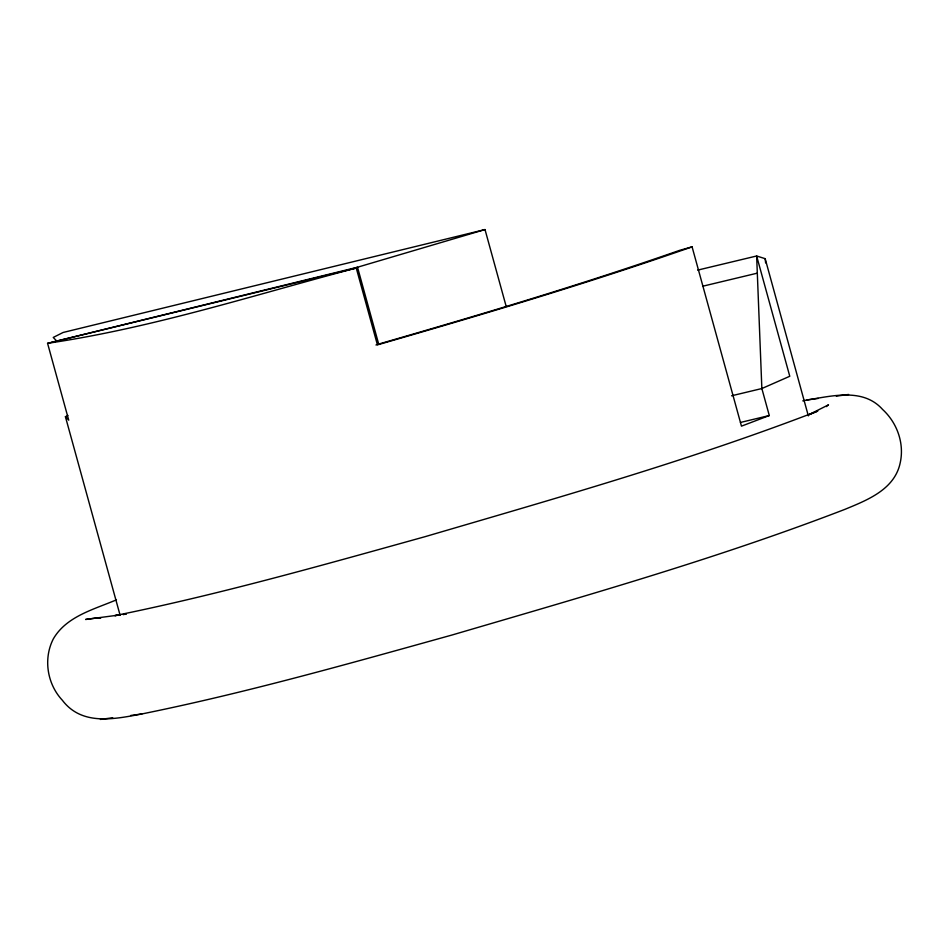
<?xml version="1.0" encoding="UTF-8"?>
<svg xmlns="http://www.w3.org/2000/svg" width="949" height="949" viewBox="0 0 949 949"><rect width="100%" height="100%" fill="white"/><g stroke="black" fill="none" stroke-linecap="round" stroke-linejoin="round"><path stroke-width="1.42" d="M826.318 406.599L828.489 404.843L808.121 415.069M120.013 614.94L65.422 416.718L67.937 415.448M808.062 415.188L817.777 411.071C689.484 460.479 556.98 497.94 425.164 536.648C322.328 565.201 219.504 594.418 114.841 615.64L120.428 614.869M116.442 599.827C93.844 609.495 66.43 616.257 53.322 638.902C43.144 658.76 47.142 684.015 62.326 700.22C81.863 726.056 114.366 719.164 141.923 713.945C246.586 692.723 349.41 663.517 452.246 634.952C584.062 596.245 716.554 558.783 844.859 509.376C867.327 500.076 894.634 489.554 900.21 462.839C904.504 443.397 897.161 422.874 882.653 409.517C863.056 387.548 832.154 396.065 807.077 399.956L802.795 400.869M697.657 270.121L756.638 255.993L761.857 388.544L769.295 415.543L741.466 426.148L692.082 246.847L679.769 250.311C580.491 284.937 479.684 314.926 378.687 344.072L375.982 344.985M51.424 342.375L357.512 267.227L485.01 229.563L506.173 306.408M692.082 246.847C588.344 283.099 482.982 314.451 377.429 344.878L356.255 268.033L47.569 343.313L68.731 420.158L65.422 416.718M352.115 269.042L357.512 267.227L378.687 344.072M356.255 268.033C253.952 295.02 152.469 327.939 47.569 343.313M485.01 229.563L63.12 332.47L53.239 337.441L56.359 340.667M702.592 286.254L757.314 273.158M731.584 395.792L761.857 388.544L789.77 376.267L756.638 255.993L765.167 258.674L808.334 415.876M740.457 422.447L769.295 415.543M836.306 396.136L848.596 394.464M807.077 399.956L818.252 398.426M100.404 719.437L112.694 717.764M130.748 715.475L141.923 713.945M120.393 614.845L85.612 619.46L97.901 617.787L100.653 618.179M765.167 258.674L765.641 262.932M126.015 614.11L123.228 614.489L126.015 614.11"/></g></svg>
